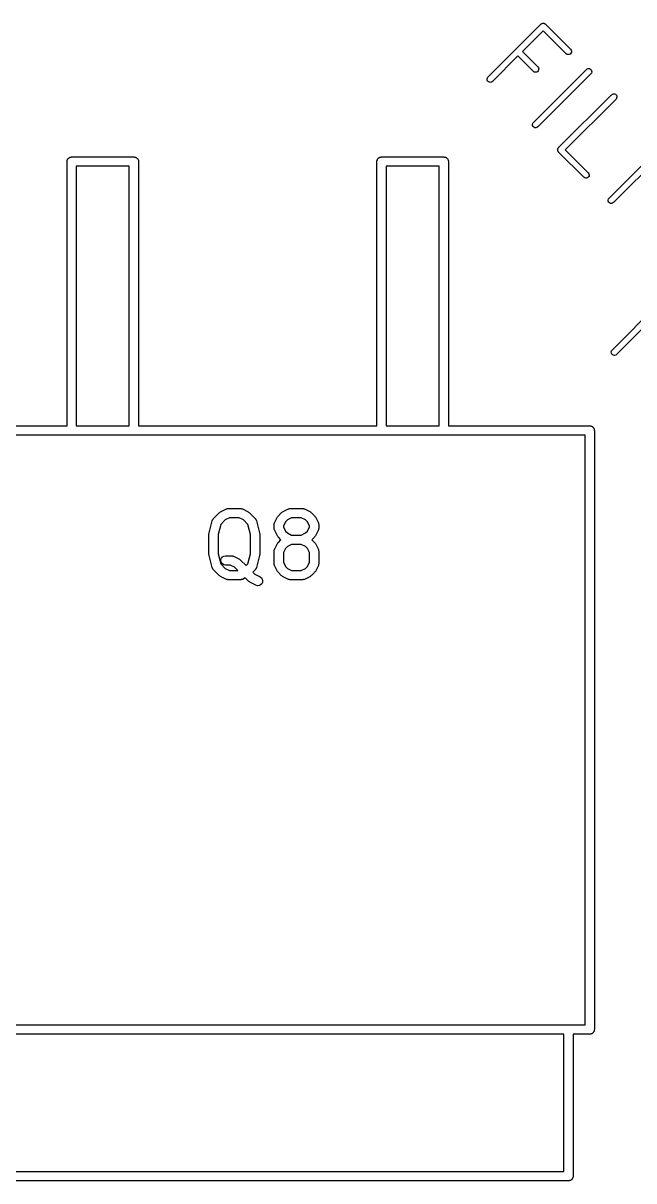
# Model space of a CAD drawing. Extents: x 0 to 76, y -93 to 16.
# Drawn here: x 46.72 to 56.56, y -35.41 to -16.76 of the extents above; entities that cross this region are included whole.
import ezdxf

# ---------------------------------------------------------------- set-up
doc = ezdxf.new("R2010")
doc.units = 0
doc.header["$MEASUREMENT"] = 0
doc.layers.add('BLACK', color=7, linetype='CONTINUOUS')

msp = doc.modelspace()

# ---------------------------------------------------------------- linework, layer by layer
at = {"layer": 'Black'}
for p, q in [((54.2078, -17.6266), (55.061, -16.7735)), ((55.061, -16.7735), (55.0646, -16.7709)), ((55.0646, -16.7709), (55.0677, -16.7678)), ((55.0677, -16.7678), (55.0718, -16.7659)), ((55.0718, -16.7659), (55.0754, -16.7633)), ((55.0754, -16.7633), (55.0797, -16.7622)), ((55.0797, -16.7622), (55.0837, -16.7603)), ((55.0837, -16.7603), (55.0882, -16.7599)), ((55.0882, -16.7599), (55.0924, -16.7588)), ((55.0924, -16.7588), (55.0969, -16.7592)), ((55.0969, -16.7592), (55.1013, -16.7588)), ((55.1013, -16.7588), (55.1056, -16.7599)), ((55.1056, -16.7599), (55.11, -16.7603)), ((55.11, -16.7603), (55.1141, -16.7622)), ((55.1141, -16.7622), (55.1183, -16.7633)), ((55.1183, -16.7633), (55.122, -16.7659)), ((55.122, -16.7659), (55.126, -16.7678)), ((55.126, -16.7678), (55.1292, -16.7709)), ((55.1292, -16.7709), (55.1328, -16.7735)), ((55.1328, -16.7735), (55.539, -17.1797)), ((55.0969, -16.8812), (54.7625, -17.2156)), ((55.4672, -17.2515), (55.0969, -16.8812)), ((54.6906, -17.2875), (54.2797, -17.6984)), ((54.9391, -17.5359), (54.6906, -17.2875)), ((54.7625, -17.2156), (55.0109, -17.4641)), ((55.4817, -17.2617), (55.4672, -17.2515)), ((55.4987, -17.2662), (55.4817, -17.2617)), ((55.5163, -17.2647), (55.4987, -17.2662)), ((55.5323, -17.2572), (55.5163, -17.2647)), ((55.5447, -17.2448), (55.5323, -17.2572)), ((55.539, -17.1797), (55.5492, -17.1942)), ((55.5522, -17.2288), (55.5447, -17.2448)), ((55.5492, -17.1942), (55.5537, -17.2112)), ((55.5537, -17.2112), (55.5522, -17.2288)), ((54.9391, -18.3578), (55.7922, -17.5047)), ((55.0166, -17.5291), (55.0041, -17.5416)), ((55.0109, -17.4641), (55.021, -17.4785)), ((55.0241, -17.5131), (55.0166, -17.5291)), ((55.021, -17.4785), (55.0256, -17.4956)), ((55.0256, -17.4956), (55.0241, -17.5131)), ((55.7922, -17.5047), (55.8067, -17.4946)), ((55.8067, -17.4946), (55.8237, -17.49)), ((55.8237, -17.49), (55.8413, -17.4916)), ((55.8413, -17.4916), (55.8573, -17.499)), ((55.8573, -17.499), (55.8697, -17.5115)), ((55.8697, -17.5115), (55.8772, -17.5275)), ((55.8772, -17.5275), (55.8787, -17.5451)), ((54.1931, -17.6581), (54.1977, -17.641)), ((54.1947, -17.6756), (54.1931, -17.6581)), ((54.2021, -17.6916), (54.1947, -17.6756)), ((54.1977, -17.641), (54.2078, -17.6266)), ((54.2146, -17.7041), (54.2021, -17.6916)), ((54.2306, -17.7116), (54.2146, -17.7041)), ((54.2482, -17.7131), (54.2306, -17.7116)), ((54.2652, -17.7085), (54.2482, -17.7131)), ((54.2797, -17.6984), (54.2652, -17.7085)), ((54.9535, -17.546), (54.9391, -17.5359)), ((54.9706, -17.5506), (54.9535, -17.546)), ((54.9881, -17.5491), (54.9706, -17.5506)), ((55.0041, -17.5416), (54.9881, -17.5491)), ((55.864, -17.5765), (55.0109, -18.4297)), ((55.8742, -17.5621), (55.864, -17.5765)), ((55.8787, -17.5451), (55.8742, -17.5621)), ((56.1985, -17.911), (56.2129, -17.9008)), ((56.2129, -17.9008), (56.2299, -17.8963)), ((56.2299, -17.8963), (56.2475, -17.8978)), ((56.2475, -17.8978), (56.2635, -17.9053)), ((55.3453, -18.7641), (56.1985, -17.911)), ((56.2703, -17.9828), (55.4531, -18.8)), ((56.2635, -17.9053), (56.276, -17.9177)), ((56.2804, -17.9683), (56.2703, -17.9828)), ((56.276, -17.9177), (56.2834, -17.9337)), ((56.285, -17.9513), (56.2804, -17.9683)), ((56.2834, -17.9337), (56.285, -17.9513)), ((54.9244, -18.3893), (54.929, -18.3723)), ((54.9259, -18.4069), (54.9244, -18.3893)), ((54.9334, -18.4229), (54.9259, -18.4069)), ((54.929, -18.3723), (54.9391, -18.3578)), ((54.9459, -18.4354), (54.9334, -18.4229)), ((54.9619, -18.4428), (54.9459, -18.4354)), ((54.9794, -18.4444), (54.9619, -18.4428)), ((54.9965, -18.4398), (54.9794, -18.4444)), ((55.0109, -18.4297), (54.9965, -18.4398)), ((55.3306, -18.7956), (55.3318, -18.7913)), ((55.331, -18.8), (55.3306, -18.7956)), ((55.3306, -18.8044), (55.331, -18.8)), ((55.3318, -18.8087), (55.3306, -18.8044)), ((55.3318, -18.7913), (55.3322, -18.7869)), ((55.3322, -18.8131), (55.3318, -18.8087)), ((55.3322, -18.7869), (55.3341, -18.7828)), ((55.3341, -18.8172), (55.3322, -18.8131)), ((55.3341, -18.7828), (55.3352, -18.7785)), ((55.3352, -18.8215), (55.3341, -18.8172)), ((55.3352, -18.7785), (55.3378, -18.7749)), ((55.3378, -18.8251), (55.3352, -18.8215)), ((55.3378, -18.7749), (55.3396, -18.7709)), ((55.3396, -18.8291), (55.3378, -18.8251)), ((55.3396, -18.7709), (55.3428, -18.7677)), ((55.3428, -18.8323), (55.3396, -18.8291)), ((55.3428, -18.7677), (55.3453, -18.7641)), ((55.3453, -18.8359), (55.3428, -18.8323)), ((55.7516, -19.2422), (55.3453, -18.8359)), ((55.4531, -18.8), (55.8234, -19.1703)), ((56.1578, -19.5766), (56.975, -18.7594)), ((57.0469, -18.8312), (56.2297, -19.6484)), ((47.4278, -18.9896), (47.4289, -18.9831)), ((47.4278, -23.2453), (47.4278, -18.9896)), ((47.4289, -18.9766), (47.4312, -18.9704)), ((47.4289, -18.9831), (47.4289, -18.9766)), ((47.4312, -18.9704), (47.4323, -18.9639)), ((47.4323, -18.9639), (47.4356, -18.9583)), ((47.4356, -18.9583), (47.4378, -18.9521)), ((47.4378, -18.9521), (47.4421, -18.9471)), ((47.4421, -18.9471), (47.4453, -18.9414)), ((47.4453, -18.9414), (47.4504, -18.9372)), ((47.4504, -18.9372), (47.4546, -18.9321)), ((47.4546, -18.9321), (47.4603, -18.9289)), ((47.4603, -18.9289), (47.4653, -18.9246)), ((47.4653, -18.9246), (47.4715, -18.9224)), ((47.4715, -18.9224), (47.4771, -18.9191)), ((47.4771, -18.9191), (47.4836, -18.918)), ((47.4836, -18.918), (47.4898, -18.9157)), ((47.4898, -18.9157), (47.4963, -18.9157)), ((47.4963, -18.9157), (47.5028, -18.9146)), ((47.5028, -18.9146), (48.5061, -18.9146)), ((48.5061, -18.9146), (48.5126, -18.9157)), ((48.5126, -18.9157), (48.5191, -18.9157)), ((48.5191, -18.9157), (48.5253, -18.918)), ((48.5253, -18.918), (48.5318, -18.9191)), ((48.5318, -18.9191), (48.5374, -18.9224)), ((48.5374, -18.9224), (48.5436, -18.9246)), ((48.5436, -18.9246), (48.5486, -18.9289)), ((48.5486, -18.9289), (48.5543, -18.9321)), ((48.5543, -18.9321), (48.5585, -18.9372)), ((48.5585, -18.9372), (48.5636, -18.9414)), ((48.5636, -18.9414), (48.5668, -18.9471)), ((48.5668, -18.9471), (48.5711, -18.9521)), ((48.5711, -18.9521), (48.5733, -18.9583)), ((48.5733, -18.9583), (48.5766, -18.9639)), ((48.5766, -18.9639), (48.5777, -18.9704)), ((48.5777, -18.9704), (48.58, -18.9766)), ((48.58, -18.9766), (48.58, -18.9831)), ((48.58, -18.9831), (48.5811, -18.9896)), ((48.5811, -18.9896), (48.5811, -23.2453)), ((52.4189, -18.9896), (52.42, -18.9831)), ((52.4189, -23.2453), (52.4189, -18.9896)), ((52.42, -18.9766), (52.4223, -18.9704)), ((52.42, -18.9831), (52.42, -18.9766)), ((52.4223, -18.9704), (52.4234, -18.9639)), ((52.4234, -18.9639), (52.4267, -18.9583)), ((52.4267, -18.9583), (52.4289, -18.9521)), ((52.4289, -18.9521), (52.4332, -18.9471)), ((52.4332, -18.9471), (52.4364, -18.9414)), ((52.4364, -18.9414), (52.4415, -18.9372)), ((52.4415, -18.9372), (52.4457, -18.9321)), ((52.4457, -18.9321), (52.4514, -18.9289)), ((52.4514, -18.9289), (52.4564, -18.9246)), ((52.4564, -18.9246), (52.4626, -18.9224)), ((52.4626, -18.9224), (52.4682, -18.9191)), ((52.4682, -18.9191), (52.4747, -18.918)), ((52.4747, -18.918), (52.4809, -18.9157)), ((52.4809, -18.9157), (52.4874, -18.9157)), ((52.4874, -18.9157), (52.4939, -18.9146)), ((52.4939, -18.9146), (53.4972, -18.9146)), ((53.4972, -18.9146), (53.5037, -18.9157)), ((53.5037, -18.9157), (53.5102, -18.9157)), ((53.5102, -18.9157), (53.5164, -18.918)), ((53.5164, -18.918), (53.5229, -18.9191)), ((53.5229, -18.9191), (53.5285, -18.9224)), ((53.5285, -18.9224), (53.5347, -18.9246)), ((53.5347, -18.9246), (53.5397, -18.9289)), ((53.5397, -18.9289), (53.5454, -18.9321)), ((53.5454, -18.9321), (53.5496, -18.9372)), ((53.5496, -18.9372), (53.5547, -18.9414)), ((53.5547, -18.9414), (53.5579, -18.9471)), ((53.5579, -18.9471), (53.5622, -18.9521)), ((53.5622, -18.9521), (53.5644, -18.9583)), ((53.5644, -18.9583), (53.5677, -18.9639)), ((53.5677, -18.9639), (53.5688, -18.9704)), ((53.5688, -18.9704), (53.5711, -18.9766)), ((53.5711, -18.9766), (53.5711, -18.9831)), ((53.5711, -18.9831), (53.5722, -18.9896)), ((53.5722, -18.9896), (53.5722, -23.2453)), ((47.5778, -19.0646), (47.5778, -23.2453)), ((48.4311, -19.0646), (47.5778, -19.0646)), ((48.4311, -23.2453), (48.4311, -19.0646)), ((52.5689, -19.0646), (52.5689, -23.2453)), ((53.4222, -19.0646), (52.5689, -19.0646)), ((53.4222, -23.2453), (53.4222, -19.0646)), ((55.8234, -19.1703), (55.8335, -19.1848)), ((55.8335, -19.1848), (55.8381, -19.2018)), ((55.8381, -19.2018), (55.8366, -19.2194)), ((55.766, -19.2523), (55.7516, -19.2422)), ((55.7831, -19.2569), (55.766, -19.2523)), ((55.8006, -19.2553), (55.7831, -19.2569)), ((55.8166, -19.2479), (55.8006, -19.2553)), ((55.8291, -19.2354), (55.8166, -19.2479)), ((55.8366, -19.2194), (55.8291, -19.2354)), ((56.1477, -19.591), (56.1578, -19.5766)), ((56.1431, -19.6081), (56.1477, -19.591)), ((56.1447, -19.6256), (56.1431, -19.6081)), ((56.1521, -19.6416), (56.1447, -19.6256)), ((56.1646, -19.6541), (56.1521, -19.6416)), ((56.1806, -19.6616), (56.1646, -19.6541)), ((56.1982, -19.6631), (56.1806, -19.6616)), ((56.2152, -19.6585), (56.1982, -19.6631)), ((56.2297, -19.6484), (56.2152, -19.6585)), ((56.2078, -22.0246), (56.9512, -21.2813)), ((56.6906, -21.6855), (56.2797, -22.0964)), ((56.1931, -22.0561), (56.1977, -22.0391)), ((56.1947, -22.0737), (56.1931, -22.0561)), ((56.2021, -22.0897), (56.1947, -22.0737)), ((56.1977, -22.0391), (56.2078, -22.0246)), ((56.2146, -22.1021), (56.2021, -22.0897)), ((56.2306, -22.1096), (56.2146, -22.1021)), ((56.2482, -22.1111), (56.2306, -22.1096)), ((56.2652, -22.1066), (56.2482, -22.1111)), ((56.2797, -22.0964), (56.2652, -22.1066)), ((46.057, -23.2453), (47.4278, -23.2453)), ((47.5778, -23.2453), (48.4311, -23.2453)), ((48.5811, -23.2453), (52.4189, -23.2453)), ((52.5689, -23.2453), (53.4222, -23.2453)), ((53.5722, -23.2453), (55.8467, -23.2453)), ((55.8467, -23.2453), (55.8532, -23.2464)), ((55.8532, -23.2464), (55.8597, -23.2464)), ((55.8597, -23.2464), (55.8659, -23.2487)), ((55.8659, -23.2487), (55.8724, -23.2498)), ((55.8724, -23.2498), (55.878, -23.2531)), ((55.878, -23.2531), (55.8842, -23.2553)), ((55.8842, -23.2553), (55.8892, -23.2596)), ((55.8892, -23.2596), (55.8949, -23.2628)), ((55.8949, -23.2628), (55.8991, -23.2679)), ((55.8991, -23.2679), (55.9042, -23.2721)), ((55.9042, -23.2721), (55.9074, -23.2778)), ((55.9074, -23.2778), (55.9117, -23.2828)), ((55.9117, -23.2828), (55.9139, -23.289)), ((55.9139, -23.289), (55.9172, -23.2946)), ((55.9172, -23.2946), (55.9183, -23.3011)), ((55.9183, -23.3011), (55.9206, -23.3073)), ((55.9206, -23.3073), (55.9206, -23.3138)), ((55.7717, -23.3953), (46.0211, -23.3953)), ((55.7717, -32.8973), (55.7717, -23.3953)), ((55.9206, -23.3138), (55.9217, -23.3203)), ((55.9217, -23.3203), (55.9217, -32.9723)), ((49.8989, -24.6328), (49.9941, -24.5852)), ((49.9941, -24.5852), (49.9982, -24.584)), ((49.9982, -24.584), (50.002, -24.5818)), ((50.002, -24.5818), (50.0106, -24.5803)), ((50.0106, -24.5803), (50.0191, -24.5778)), ((50.0191, -24.5778), (50.0234, -24.578)), ((50.0234, -24.578), (50.0276, -24.5773)), ((50.0276, -24.5773), (50.2181, -24.5773)), ((50.2181, -24.5773), (50.2224, -24.578)), ((50.2224, -24.578), (50.2267, -24.5778)), ((50.2267, -24.5778), (50.2351, -24.5803)), ((50.2351, -24.5803), (50.2438, -24.5818)), ((50.2438, -24.5818), (50.2475, -24.584)), ((50.2475, -24.584), (50.2516, -24.5852)), ((50.2516, -24.5852), (50.3469, -24.6328)), ((50.8989, -24.6328), (50.9941, -24.5852)), ((50.9941, -24.5852), (50.9982, -24.584)), ((50.9982, -24.584), (51.002, -24.5818)), ((51.002, -24.5818), (51.0106, -24.5803)), ((51.0106, -24.5803), (51.0191, -24.5778)), ((51.0191, -24.5778), (51.0234, -24.578)), ((51.0234, -24.578), (51.0276, -24.5773)), ((51.0276, -24.5773), (51.2181, -24.5773)), ((51.2181, -24.5773), (51.2224, -24.578)), ((51.2224, -24.578), (51.2267, -24.5778)), ((51.2267, -24.5778), (51.2351, -24.5803)), ((51.2351, -24.5803), (51.2438, -24.5818)), ((51.2438, -24.5818), (51.2475, -24.584)), ((51.2475, -24.584), (51.2516, -24.5852)), ((51.2516, -24.5852), (51.3469, -24.6328)), ((49.7168, -24.9674), (49.7644, -24.7769)), ((49.7644, -24.7769), (49.7673, -24.7704)), ((49.7673, -24.7704), (49.7692, -24.7634)), ((49.7692, -24.7634), (49.7726, -24.7586)), ((49.7726, -24.7586), (49.775, -24.7532)), ((49.775, -24.7532), (49.78, -24.748)), ((49.78, -24.748), (49.7841, -24.7421)), ((49.7841, -24.7421), (49.8794, -24.6469)), ((49.8794, -24.6469), (49.8892, -24.64)), ((49.8892, -24.64), (49.8989, -24.6328)), ((49.9768, -24.7615), (49.9049, -24.8335)), ((50.0453, -24.7273), (49.9768, -24.7615)), ((50.2004, -24.7273), (50.0453, -24.7273)), ((50.2689, -24.7615), (50.2004, -24.7273)), ((50.3409, -24.8335), (50.2689, -24.7615)), ((50.3469, -24.6328), (50.3565, -24.64)), ((50.3565, -24.64), (50.3664, -24.6469)), ((50.3664, -24.6469), (50.4616, -24.7421)), ((50.4616, -24.7421), (50.4657, -24.748)), ((50.4657, -24.748), (50.4707, -24.7532)), ((50.4707, -24.7532), (50.4732, -24.7586)), ((50.4732, -24.7586), (50.4766, -24.7634)), ((50.4766, -24.7634), (50.4784, -24.7704)), ((50.4784, -24.7704), (50.4813, -24.7769)), ((50.4813, -24.7769), (50.529, -24.9674)), ((50.7701, -24.8092), (50.8177, -24.714)), ((50.8177, -24.714), (50.8249, -24.7043)), ((50.8249, -24.7043), (50.8317, -24.6945)), ((50.8317, -24.6945), (50.8794, -24.6469)), ((50.8794, -24.6469), (50.8892, -24.64)), ((50.8892, -24.64), (50.8989, -24.6328)), ((50.9464, -24.7919), (50.9122, -24.8605)), ((50.9768, -24.7615), (50.9464, -24.7919)), ((51.0453, -24.7273), (50.9768, -24.7615)), ((51.2004, -24.7273), (51.0453, -24.7273)), ((51.2689, -24.7615), (51.2004, -24.7273)), ((51.2993, -24.7919), (51.2689, -24.7615)), ((51.3336, -24.8605), (51.2993, -24.7919)), ((51.3469, -24.6328), (51.3565, -24.64)), ((51.3565, -24.64), (51.3664, -24.6469)), ((51.3664, -24.6469), (51.414, -24.6945)), ((51.414, -24.6945), (51.4209, -24.7043)), ((51.4209, -24.7043), (51.428, -24.714)), ((51.428, -24.714), (51.4757, -24.8092)), ((49.7145, -24.9856), (49.7161, -24.9766)), ((49.7145, -25.3189), (49.7145, -24.9856)), ((49.7161, -24.9766), (49.7168, -24.9674)), ((49.9049, -24.8335), (49.8645, -24.9948)), ((50.3812, -24.9948), (50.3409, -24.8335)), ((50.529, -24.9674), (50.5296, -24.9766)), ((50.5296, -24.9766), (50.5312, -24.9856)), ((50.5312, -24.9856), (50.5312, -25.3189)), ((50.7622, -24.8428), (50.7629, -24.8385)), ((50.7622, -24.8904), (50.7622, -24.8428)), ((50.7629, -24.8946), (50.7622, -24.8904)), ((50.7626, -24.8342), (50.7652, -24.8258)), ((50.7629, -24.8385), (50.7626, -24.8342)), ((50.7626, -24.8989), (50.7629, -24.8946)), ((50.7652, -24.9074), (50.7626, -24.8989)), ((50.7652, -24.8258), (50.7667, -24.8171)), ((50.7667, -24.916), (50.7652, -24.9074)), ((50.7667, -24.8171), (50.7688, -24.8134)), ((50.7688, -24.9198), (50.7667, -24.916)), ((50.7688, -24.8134), (50.7701, -24.8092)), ((50.7701, -24.9239), (50.7688, -24.9198)), ((50.8177, -25.0192), (50.7701, -24.9239)), ((50.9122, -24.8605), (50.9122, -24.8727)), ((50.9122, -24.8727), (50.9464, -24.9412)), ((50.9464, -24.9412), (50.9768, -24.9716)), ((50.9768, -24.9716), (51.0453, -25.0059)), ((51.2004, -25.0059), (51.2689, -24.9716)), ((51.2689, -24.9716), (51.2993, -24.9412)), ((51.2993, -24.9412), (51.3336, -24.8727)), ((51.3336, -24.8727), (51.3336, -24.8605)), ((51.4757, -24.9239), (51.428, -25.0192)), ((51.4757, -24.8092), (51.4769, -24.8134)), ((51.4769, -24.9198), (51.4757, -24.9239)), ((51.4769, -24.8134), (51.4791, -24.8171)), ((51.4791, -24.916), (51.4769, -24.9198)), ((51.4791, -24.8171), (51.4806, -24.8258)), ((51.4806, -24.9074), (51.4791, -24.916)), ((51.4806, -24.8258), (51.4831, -24.8342)), ((51.4831, -24.899), (51.4806, -24.9074)), ((51.4831, -24.8342), (51.4828, -24.8385)), ((51.4828, -24.8385), (51.4836, -24.8428)), ((51.4836, -24.8904), (51.4828, -24.8946)), ((51.4828, -24.8946), (51.4831, -24.899)), ((51.4836, -24.8428), (51.4836, -24.8904)), ((49.8645, -24.9948), (49.8645, -25.3097)), ((50.3812, -25.3097), (50.3812, -24.9948)), ((50.7701, -25.2378), (50.8177, -25.1425)), ((50.8249, -25.0288), (50.8177, -25.0192)), ((50.8177, -25.1425), (50.8249, -25.1329)), ((50.8317, -25.0386), (50.8249, -25.0288)), ((50.8249, -25.1329), (50.8317, -25.1231)), ((50.8739, -25.0809), (50.8317, -25.0386)), ((50.8317, -25.1231), (50.8739, -25.0809)), ((51.0453, -25.1559), (50.9768, -25.1901)), ((51.0453, -25.0059), (51.2004, -25.0059)), ((51.2004, -25.1559), (51.0453, -25.1559)), ((51.2689, -25.1901), (51.2004, -25.1559)), ((51.414, -25.0386), (51.3718, -25.0809)), ((51.3718, -25.0809), (51.414, -25.1231)), ((51.4209, -25.0288), (51.414, -25.0386)), ((51.414, -25.1231), (51.4209, -25.1329)), ((51.428, -25.0192), (51.4209, -25.0288)), ((51.4209, -25.1329), (51.428, -25.1425)), ((51.428, -25.1425), (51.4757, -25.2378)), ((49.7161, -25.328), (49.7145, -25.3189)), ((49.7168, -25.3371), (49.7161, -25.328)), ((49.7644, -25.5276), (49.7168, -25.3371)), ((49.8645, -25.3097), (49.9049, -25.4711)), ((49.9151, -25.3767), (49.9318, -25.3567)), ((49.9318, -25.3567), (49.9544, -25.3437)), ((49.9544, -25.3437), (49.98, -25.3392)), ((49.98, -25.3392), (50.0752, -25.3392)), ((50.0752, -25.3392), (50.0795, -25.3399)), ((50.0795, -25.3399), (50.0838, -25.3397)), ((50.0838, -25.3397), (50.0922, -25.3422)), ((50.0922, -25.3422), (50.1009, -25.3437)), ((50.1009, -25.3437), (50.1046, -25.3459)), ((50.1046, -25.3459), (50.1088, -25.3471)), ((50.1088, -25.3471), (50.204, -25.3947)), ((50.3409, -25.4711), (50.3812, -25.3097)), ((50.529, -25.3371), (50.4813, -25.5276)), ((50.5296, -25.328), (50.529, -25.3371)), ((50.5312, -25.3189), (50.5296, -25.328)), ((50.7622, -25.2713), (50.7629, -25.2671)), ((50.7622, -25.4618), (50.7622, -25.2713)), ((50.7626, -25.2628), (50.7652, -25.2543)), ((50.7629, -25.2671), (50.7626, -25.2628)), ((50.7652, -25.2543), (50.7667, -25.2457)), ((50.7667, -25.2457), (50.7688, -25.2419)), ((50.7688, -25.2419), (50.7701, -25.2378)), ((50.9464, -25.2205), (50.9122, -25.289)), ((50.9122, -25.289), (50.9122, -25.4441)), ((50.9768, -25.1901), (50.9464, -25.2205)), ((51.2993, -25.2205), (51.2689, -25.1901)), ((51.3336, -25.289), (51.2993, -25.2205)), ((51.3336, -25.4441), (51.3336, -25.289)), ((51.4757, -25.2378), (51.4769, -25.2419)), ((51.4769, -25.2419), (51.4791, -25.2457)), ((51.4791, -25.2457), (51.4806, -25.2543)), ((51.4806, -25.2543), (51.4831, -25.2628)), ((51.4831, -25.2628), (51.4828, -25.2671)), ((51.4828, -25.2671), (51.4836, -25.2713)), ((51.4836, -25.2713), (51.4836, -25.4618)), ((49.7673, -25.5342), (49.7644, -25.5276)), ((49.7692, -25.5411), (49.7673, -25.5342)), ((49.7726, -25.546), (49.7692, -25.5411)), ((49.775, -25.5514), (49.7726, -25.546)), ((49.78, -25.5566), (49.775, -25.5514)), ((49.9049, -25.4711), (49.9768, -25.543)), ((49.9062, -25.4012), (49.9151, -25.3767)), ((49.9062, -25.4272), (49.9062, -25.4012)), ((49.9151, -25.4517), (49.9062, -25.4272)), ((49.9318, -25.4716), (49.9151, -25.4517)), ((49.9544, -25.4847), (49.9318, -25.4716)), ((49.98, -25.4892), (49.9544, -25.4847)), ((49.9768, -25.543), (50.0453, -25.5773)), ((50.0575, -25.4892), (49.98, -25.4892)), ((50.1261, -25.5234), (50.0575, -25.4892)), ((50.1799, -25.5773), (50.1261, -25.5234)), ((50.204, -25.3947), (50.2137, -25.4019)), ((50.2137, -25.4019), (50.2235, -25.4088)), ((50.2235, -25.4088), (50.3133, -25.4986)), ((50.3133, -25.4986), (50.3409, -25.4711)), ((50.4707, -25.5514), (50.4657, -25.5566)), ((50.4732, -25.546), (50.4707, -25.5514)), ((50.4766, -25.5411), (50.4732, -25.546)), ((50.4784, -25.5342), (50.4766, -25.5411)), ((50.4813, -25.5276), (50.4784, -25.5342)), ((50.7629, -25.4661), (50.7622, -25.4618)), ((50.7626, -25.4704), (50.7629, -25.4661)), ((50.7652, -25.4788), (50.7626, -25.4704)), ((50.7667, -25.4875), (50.7652, -25.4788)), ((50.7688, -25.4912), (50.7667, -25.4875)), ((50.7701, -25.4953), (50.7688, -25.4912)), ((50.8177, -25.5906), (50.7701, -25.4953)), ((50.9122, -25.4441), (50.9464, -25.5126)), ((50.9464, -25.5126), (50.9768, -25.543)), ((50.9768, -25.543), (51.0453, -25.5773)), ((51.2004, -25.5773), (51.2689, -25.543)), ((51.2689, -25.543), (51.2993, -25.5126)), ((51.2993, -25.5126), (51.3336, -25.4441)), ((51.4757, -25.4953), (51.428, -25.5906)), ((51.4769, -25.4912), (51.4757, -25.4953)), ((51.4791, -25.4875), (51.4769, -25.4912)), ((51.4806, -25.4788), (51.4791, -25.4875)), ((51.4831, -25.4704), (51.4806, -25.4788)), ((51.4836, -25.4618), (51.4828, -25.4661)), ((51.4828, -25.4661), (51.4831, -25.4704)), ((49.7841, -25.5625), (49.78, -25.5566)), ((49.8794, -25.6577), (49.7841, -25.5625)), ((49.8892, -25.6646), (49.8794, -25.6577)), ((49.8989, -25.6717), (49.8892, -25.6646)), ((49.9941, -25.7194), (49.8989, -25.6717)), ((49.9982, -25.7206), (49.9941, -25.7194)), ((50.002, -25.7228), (49.9982, -25.7206)), ((50.0106, -25.7243), (50.002, -25.7228)), ((50.0191, -25.7268), (50.0106, -25.7243)), ((50.0234, -25.7265), (50.0191, -25.7268)), ((50.0276, -25.7273), (50.0234, -25.7265)), ((50.2181, -25.7273), (50.0276, -25.7273)), ((50.0453, -25.5773), (50.1799, -25.5773)), ((50.2224, -25.7265), (50.2181, -25.7273)), ((50.2267, -25.7268), (50.2224, -25.7265)), ((50.2351, -25.7243), (50.2267, -25.7268)), ((50.2438, -25.7228), (50.2351, -25.7243)), ((50.2475, -25.7206), (50.2438, -25.7228)), ((50.2516, -25.7194), (50.2475, -25.7206)), ((50.2985, -25.6959), (50.2516, -25.7194)), ((50.3556, -25.7529), (50.2985, -25.6959)), ((50.4616, -25.5625), (50.4194, -25.6047)), ((50.4194, -25.6047), (50.453, -25.6383)), ((50.453, -25.6383), (50.5374, -25.6804)), ((50.4657, -25.5566), (50.4616, -25.5625)), ((50.5374, -25.6804), (50.5583, -25.696)), ((50.5583, -25.696), (50.5726, -25.7177)), ((50.5726, -25.7177), (50.5787, -25.743)), ((50.8249, -25.6002), (50.8177, -25.5906)), ((50.8317, -25.6101), (50.8249, -25.6002)), ((50.8794, -25.6577), (50.8317, -25.6101)), ((50.8892, -25.6646), (50.8794, -25.6577)), ((50.8989, -25.6717), (50.8892, -25.6646)), ((50.9941, -25.7194), (50.8989, -25.6717)), ((50.9982, -25.7206), (50.9941, -25.7194)), ((51.002, -25.7228), (50.9982, -25.7206)), ((51.0106, -25.7243), (51.002, -25.7228)), ((51.0191, -25.7268), (51.0106, -25.7243)), ((51.0234, -25.7265), (51.0191, -25.7268)), ((51.0276, -25.7273), (51.0234, -25.7265)), ((51.2181, -25.7273), (51.0276, -25.7273)), ((51.0453, -25.5773), (51.2004, -25.5773)), ((51.2224, -25.7265), (51.2181, -25.7273)), ((51.2267, -25.7268), (51.2224, -25.7265)), ((51.2351, -25.7243), (51.2267, -25.7268)), ((51.2438, -25.7228), (51.2351, -25.7243)), ((51.2475, -25.7206), (51.2438, -25.7228)), ((51.2516, -25.7194), (51.2475, -25.7206)), ((51.3469, -25.6717), (51.2516, -25.7194)), ((51.3565, -25.6646), (51.3469, -25.6717)), ((51.3664, -25.6577), (51.3565, -25.6646)), ((51.414, -25.6101), (51.3664, -25.6577)), ((51.4209, -25.6002), (51.414, -25.6101)), ((51.428, -25.5906), (51.4209, -25.6002)), ((50.3654, -25.7598), (50.3556, -25.7529)), ((50.375, -25.767), (50.3654, -25.7598)), ((50.4703, -25.8146), (50.375, -25.767)), ((50.4952, -25.822), (50.4703, -25.8146)), ((50.5212, -25.8205), (50.4952, -25.822)), ((50.5451, -25.8101), (50.5212, -25.8205)), ((50.5641, -25.7922), (50.5451, -25.8101)), ((50.5757, -25.7689), (50.5641, -25.7922)), ((50.5787, -25.743), (50.5757, -25.7689)), ((45.2283, -32.8973), (55.7717, -32.8973)), ((55.9117, -33.0098), (55.9074, -33.0148)), ((55.9139, -33.0036), (55.9117, -33.0098)), ((55.9172, -32.998), (55.9139, -33.0036)), ((55.9183, -32.9915), (55.9172, -32.998)), ((55.9206, -32.9853), (55.9183, -32.9915)), ((55.9217, -32.9723), (55.9206, -32.9788)), ((55.9206, -32.9788), (55.9206, -32.9853)), ((55.4288, -33.0473), (45.5712, -33.0473)), ((55.4288, -35.2595), (55.4288, -33.0473)), ((55.8467, -33.0473), (55.5788, -33.0473)), ((55.5788, -33.0473), (55.5788, -35.3345)), ((55.8532, -33.0462), (55.8467, -33.0473)), ((55.8597, -33.0462), (55.8532, -33.0462)), ((55.8659, -33.0439), (55.8597, -33.0462)), ((55.8724, -33.0428), (55.8659, -33.0439)), ((55.878, -33.0395), (55.8724, -33.0428)), ((55.8842, -33.0373), (55.878, -33.0395)), ((55.8892, -33.033), (55.8842, -33.0373)), ((55.8949, -33.0298), (55.8892, -33.033)), ((55.8991, -33.0247), (55.8949, -33.0298)), ((55.9042, -33.0205), (55.8991, -33.0247)), ((55.9074, -33.0148), (55.9042, -33.0205)), ((55.5038, -35.4095), (45.4962, -35.4095)), ((45.5712, -35.2595), (55.4288, -35.2595)), ((55.5103, -35.4084), (55.5038, -35.4095)), ((55.5168, -35.4084), (55.5103, -35.4084)), ((55.523, -35.4061), (55.5168, -35.4084)), ((55.5295, -35.405), (55.523, -35.4061)), ((55.5351, -35.4017), (55.5295, -35.405)), ((55.5413, -35.3995), (55.5351, -35.4017)), ((55.5463, -35.3952), (55.5413, -35.3995)), ((55.552, -35.392), (55.5463, -35.3952)), ((55.5562, -35.3869), (55.552, -35.392)), ((55.5613, -35.3827), (55.5562, -35.3869)), ((55.5645, -35.377), (55.5613, -35.3827)), ((55.5688, -35.372), (55.5645, -35.377)), ((55.571, -35.3658), (55.5688, -35.372)), ((55.5743, -35.3602), (55.571, -35.3658)), ((55.5754, -35.3537), (55.5743, -35.3602)), ((55.5777, -35.3475), (55.5754, -35.3537)), ((55.5788, -35.3345), (55.5777, -35.341)), ((55.5777, -35.341), (55.5777, -35.3475))]:
    msp.add_line(p, q, dxfattribs=at)

doc.saveas('drawing.dxf')
